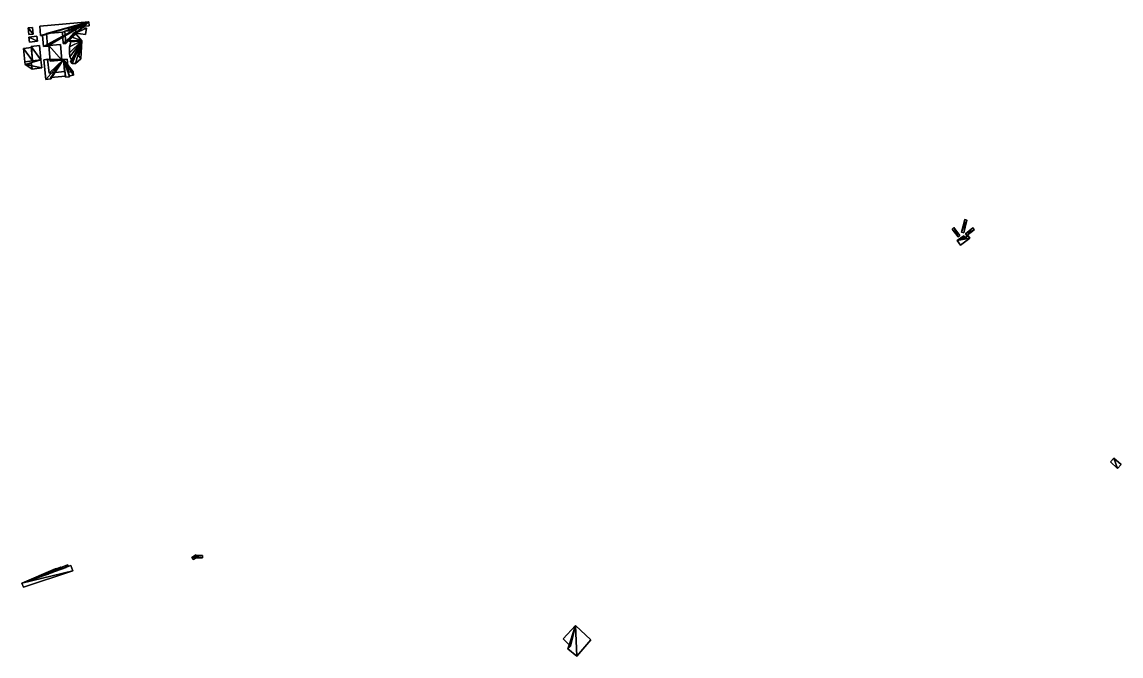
# Model space of a CAD drawing. Header units: metres. Extents: x -3947 to 4280, y -3529 to 2326.
# Drawn here: x 4 to 2487, y -3353 to -1922 of the extents above; entities that cross this region are included whole.
import ezdxf

# ---------------------------------------------------------------- set-up
doc = ezdxf.new("R2010")
doc.units = ezdxf.units.M

msp = doc.modelspace()

# ---------------------------------------------------------------- linework, layer by layer
at = {"layer": 'MUROS'}
for points in [[(17.9, -1934.6), (27.6, -1933.7), (27.6, -1933.7, 5), (17.9, -1934.6, 5)], [(19.2, -1949.7), (17.9, -1934.6), (17.9, -1934.6, 5), (19.2, -1949.7, 5)], [(27.6, -1933.7), (29, -1948.8), (29, -1948.8, 5), (27.6, -1933.7, 5)], [(44.4, -1930.9), (155.3, -1921.5), (155.3, -1921.5, 5), (44.4, -1930.9, 5)], [(46.2, -1952.3), (44.4, -1930.9), (44.4, -1930.9, 5), (46.2, -1952.3, 5)], [(156, -1930.4), (110.2, -1934.3), (110.2, -1934.3, 5), (156, -1930.4, 5)], [(110.2, -1934.3), (110.8, -1941.1), (110.8, -1941.1, 5), (110.2, -1934.3, 5)], [(124.7, -1946.5), (126.9, -1932.2), (126.9, -1932.2, 5), (124.7, -1946.5, 5)], [(126.9, -1932.2), (149.9, -1935.8), (149.9, -1935.8, 5), (126.9, -1932.2, 5)], [(149.9, -1935.8), (147.6, -1950.1), (147.6, -1950.1, 5), (149.9, -1935.8, 5)], [(155.3, -1921.5), (156, -1930.4), (156, -1930.4, 5), (155.3, -1921.5, 5)], [(29, -1948.8), (19.2, -1949.7), (19.2, -1949.7, 5), (29, -1948.8, 5)], [(19.5, -1955.8), (37.8, -1953.7), (37.8, -1953.7, 5), (19.5, -1955.8, 5)], [(20.8, -1966.7), (19.5, -1955.8), (19.5, -1955.8, 5), (20.8, -1966.7, 5)], [(37.8, -1953.7), (39.1, -1964.6), (39.1, -1964.6, 5), (37.8, -1953.7, 5)], [(50.5, -1952), (46.2, -1952.3), (46.2, -1952.3, 5), (50.5, -1952, 5)], [(52.6, -1977), (50.5, -1952), (50.5, -1952, 5), (52.6, -1977, 5)], [(95.2, -1944.4), (59.6, -1947.4), (59.6, -1947.4, 5), (95.2, -1944.4, 5)], [(59.6, -1947.4), (62, -1976.2), (62, -1976.2, 5), (59.6, -1947.4, 5)], [(97.4, -1970.4), (95.2, -1944.4), (95.2, -1944.4, 5), (97.4, -1970.4, 5)], [(110.8, -1941.1), (100.6, -1942), (100.6, -1942, 5), (110.8, -1941.1, 5)], [(100.6, -1942), (102.9, -1969.9), (102.9, -1969.9, 5), (100.6, -1942, 5)], [(113.8, -1954.5), (109, -1964), (109, -1964, 5), (113.8, -1954.5, 5)], [(122.3, -1944.7), (113.8, -1954.5), (113.8, -1954.5, 5), (122.3, -1944.7, 5)], [(139.1, -1964.2), (122.3, -1944.7), (122.3, -1944.7, 5), (139.1, -1964.2, 5)], [(147.6, -1950.1), (124.7, -1946.5), (124.7, -1946.5, 5), (147.6, -1950.1, 5)], [(7.3, -1981), (25.3, -1979.3), (25.3, -1979.3, 5), (7.3, -1981, 5)], [(10.7, -2011.5), (7.3, -1981), (7.3, -1981, 5), (10.7, -2011.5, 5)], [(39.1, -1964.6), (20.8, -1966.7), (20.8, -1966.7, 5), (39.1, -1964.6, 5)], [(24.6, -1976.6), (43.4, -1974.7), (43.4, -1974.7, 5), (24.6, -1976.6, 5)], [(28.1, -2009.4), (24.6, -1976.6), (24.6, -1976.6, 5), (28.1, -2009.4, 5)], [(25.3, -1979.3), (28.1, -2009.4), (28.1, -2009.4, 5), (25.3, -1979.3, 5)], [(43.4, -1974.7), (46.9, -2007), (46.9, -2007, 5), (43.4, -1974.7, 5)], [(62, -1976.2), (52.6, -1977), (52.6, -1977, 5), (62, -1976.2, 5)], [(64.6, -1974.6), (91.4, -1972.4), (91.4, -1972.4, 5), (64.6, -1974.6, 5)], [(67.4, -2010.2), (64.6, -1974.6), (64.6, -1974.6, 5), (67.4, -2010.2, 5)], [(91.4, -1972.4), (94.2, -2008), (94.2, -2008, 5), (91.4, -1972.4, 5)], [(102.9, -1969.9), (97.4, -1970.4), (97.4, -1970.4, 5), (102.9, -1969.9, 5)], [(109, -1964), (114.5, -1966), (114.5, -1966, 5), (109, -1964, 5)], [(111.3, -1977.3), (111, -1991.3), (111, -1991.3, 5), (111.3, -1977.3, 5)], [(114.5, -1966), (111.3, -1977.3), (111.3, -1977.3, 5), (114.5, -1966, 5)], [(129.3, -1987.1), (130.1, -1975.8), (130.1, -1975.8, 5), (129.3, -1987.1, 5)], [(130.1, -1975.8), (134.3, -1968), (134.3, -1968, 5), (130.1, -1975.8, 5)], [(134.3, -1968), (139.1, -1964.2), (139.1, -1964.2, 5), (134.3, -1968, 5)], [(10.7, -2011.5), (46.9, -2007), (46.9, -2007, 5), (10.7, -2011.5, 5)], [(28.1, -2009.4), (10.7, -2011.5), (10.7, -2011.5, 5), (28.1, -2009.4, 5)], [(46.9, -2007), (28.1, -2009.4), (28.1, -2009.4, 5), (46.9, -2007, 5)], [(46.9, -2007), (49.1, -2025.2), (49.1, -2025.2, 5), (46.9, -2007, 5)], [(53.5, -2006.7), (62, -2005.8), (62, -2005.8, 5), (53.5, -2006.7, 5)], [(58, -2051.2), (53.5, -2006.7), (53.5, -2006.7, 5), (58, -2051.2, 5)], [(62, -2005.8), (65.1, -2036.8), (65.1, -2036.8, 5), (62, -2005.8, 5)], [(94.2, -2008), (67.4, -2010.2), (67.4, -2010.2, 5), (94.2, -2008, 5)], [(97.6, -2006.3), (106.3, -2005.4), (106.3, -2005.4, 5), (97.6, -2006.3, 5)], [(100.3, -2033.3), (97.6, -2006.3), (97.6, -2006.3, 5), (100.3, -2033.3, 5)], [(106.3, -2005.4), (109.2, -2034.9), (109.2, -2034.9, 5), (106.3, -2005.4, 5)], [(111, -1991.3), (112.3, -2000.1), (112.3, -2000.1, 5), (111, -1991.3, 5)], [(112.3, -2000.1), (116.8, -2008.6), (116.8, -2008.6, 5), (112.3, -2000.1, 5)], [(116.8, -2008.6), (114, -2010.4), (114, -2010.4, 5), (116.8, -2008.6, 5)], [(114, -2010.4), (117.3, -2015.4), (117.3, -2015.4, 5), (114, -2010.4, 5)], [(124.8, -2015.1), (137.1, -2004.4), (137.1, -2004.4, 5), (124.8, -2015.1, 5)], [(132.6, -1997.9), (129.3, -1987.1), (129.3, -1987.1, 5), (132.6, -1997.9, 5)], [(137.1, -2004.4), (132.6, -1997.9), (132.6, -1997.9, 5), (137.1, -2004.4, 5)], [(11.4, -2017.1), (10.7, -2011.5), (10.7, -2011.5, 5), (11.4, -2017.1, 5)], [(25.6, -2015.3), (11.4, -2017.1), (11.4, -2017.1, 5), (25.6, -2015.3, 5)], [(27.1, -2028), (25.6, -2015.3), (25.6, -2015.3, 5), (27.1, -2028, 5)], [(49.1, -2025.2), (27.1, -2028), (27.1, -2028, 5), (49.1, -2025.2, 5)], [(65.1, -2036.8), (100.3, -2033.3), (100.3, -2033.3, 5), (65.1, -2036.8, 5)], [(109.2, -2034.9), (119.9, -2033.8), (119.9, -2033.8, 5), (109.2, -2034.9, 5)], [(117.3, -2015.4), (124.8, -2015.1), (124.8, -2015.1, 5), (117.3, -2015.4, 5)], [(119.9, -2033.8), (120.7, -2041.8), (120.7, -2041.8, 5), (119.9, -2033.8, 5)], [(69.4, -2050), (58, -2051.2), (58, -2051.2, 5), (69.4, -2050, 5)], [(102, -2043.7), (69, -2047), (69, -2047, 5), (102, -2043.7, 5)], [(69, -2047), (69.4, -2050), (69.4, -2050, 5), (69, -2047, 5)], [(102.1, -2045.9), (102, -2043.7), (102, -2043.7, 5), (102.1, -2045.9, 5)], [(111.3, -2045.1), (102.1, -2045.9), (102.1, -2045.9, 5), (111.3, -2045.1, 5)], [(120.7, -2041.8), (111.2, -2042.8), (111.2, -2042.8, 5), (120.7, -2041.8, 5)], [(111.2, -2042.8), (111.3, -2045.1), (111.3, -2045.1, 5), (111.2, -2042.8, 5)], [(2134.1, -2367.6), (2127.2, -2396.2), (2127.2, -2396.2, 5), (2134.1, -2367.6, 5)], [(2132.3, -2397.8), (2138.9, -2369.2), (2138.9, -2369.2, 5), (2132.3, -2397.8, 5)], [(2138.9, -2369.2), (2134.1, -2367.6), (2134.1, -2367.6, 5), (2138.9, -2369.2, 5)], [(2109.5, -2385.8), (2105.5, -2389.1), (2105.5, -2389.1, 5), (2109.5, -2385.8, 5)], [(2105.5, -2389.1), (2119.3, -2406.5), (2119.3, -2406.5, 5), (2105.5, -2389.1, 5)], [(2123.4, -2403.3), (2109.5, -2385.8), (2109.5, -2385.8, 5), (2123.4, -2403.3, 5)], [(2117.3, -2415), (2131.8, -2404.7), (2131.8, -2404.7, 5), (2117.3, -2415, 5)], [(2119.3, -2406.5), (2123.4, -2403.3), (2123.4, -2403.3, 5), (2119.3, -2406.5, 5)], [(2127.2, -2396.2), (2132.3, -2397.8), (2132.3, -2397.8, 5), (2127.2, -2396.2, 5)], [(2131.8, -2404.7), (2135.3, -2409.5), (2135.3, -2409.5, 5), (2131.8, -2404.7, 5)], [(2135.3, -2409.5), (2142.2, -2404.6), (2142.2, -2404.6, 5), (2135.3, -2409.5, 5)], [(2135.7, -2399.6), (2152.2, -2386.5), (2152.2, -2386.5, 5), (2135.7, -2399.6, 5)], [(2138.9, -2403.7), (2135.7, -2399.6), (2135.7, -2399.6, 5), (2138.9, -2403.7, 5)], [(2155.4, -2390.5), (2138.9, -2403.7), (2138.9, -2403.7, 5), (2155.4, -2390.5, 5)], [(2142.2, -2404.6), (2145.9, -2409.8), (2145.9, -2409.8, 5), (2142.2, -2404.6, 5)], [(2152.2, -2386.5), (2155.4, -2390.5), (2155.4, -2390.5, 5), (2152.2, -2386.5, 5)], [(2124.5, -2425.1), (2117.3, -2415), (2117.3, -2415, 5), (2124.5, -2425.1, 5)], [(2145.9, -2409.8), (2124.5, -2425.1), (2124.5, -2425.1, 5), (2145.9, -2409.8, 5)], [(2470.9, -2906.2), (2463.2, -2914.6), (2463.2, -2914.6, 4.5), (2470.9, -2906.2, 4.5)], [(2463.2, -2914.6), (2479.7, -2929.4), (2479.7, -2929.4, 4.5), (2463.2, -2914.6, 4.5)], [(2487.3, -2920.5), (2470.9, -2906.2), (2470.9, -2906.2, 4.5), (2487.3, -2920.5, 4.5)], [(2479.7, -2929.4), (2487.3, -2920.5), (2487.3, -2920.5, 4.5), (2479.7, -2929.4, 4.5)], [(388.1, -3130.5), (396.6, -3124.7), (396.6, -3124.7, 5), (388.1, -3130.5, 5)], [(396.6, -3124.7), (398.4, -3126.5), (398.4, -3126.5, 5), (396.6, -3124.7, 5)], [(398.4, -3126.5), (411.7, -3126.2), (411.7, -3126.2, 5), (398.4, -3126.5, 5)], [(411.7, -3126.2), (412.1, -3131.8), (412.1, -3131.8, 5), (411.7, -3126.2, 5)], [(91.3, -3152.8), (87.2, -3155.4), (87.2, -3155.4, 5), (91.3, -3152.8, 5)], [(93.3, -3155.7), (91.3, -3152.8), (91.3, -3152.8, 5), (93.3, -3155.7, 5)], [(103.8, -3153.2), (93.3, -3155.7), (93.3, -3155.7, 5), (103.8, -3153.2, 5)], [(107.7, -3147.4), (103.3, -3148.4), (103.3, -3148.4, 5), (107.7, -3147.4, 5)], [(103.3, -3148.4), (103.8, -3153.2), (103.8, -3153.2, 5), (103.3, -3148.4, 5)], [(107.9, -3150.8), (107.7, -3147.4), (107.7, -3147.4, 5), (107.9, -3150.8, 5)], [(114.6, -3148.8), (107.9, -3150.8), (107.9, -3150.8, 5), (114.6, -3148.8, 5)], [(118.8, -3160.9), (114.6, -3148.8), (114.6, -3148.8, 5), (118.8, -3160.9, 5)], [(391.6, -3135.3), (388.1, -3130.5), (388.1, -3130.5, 5), (391.6, -3135.3, 5)], [(398, -3131.7), (391.6, -3135.3), (391.6, -3135.3, 5), (398, -3131.7, 5)], [(412.1, -3131.8), (398, -3131.7), (398, -3131.7, 5), (412.1, -3131.8, 5)], [(63.4, -3168.2), (4, -3188.3), (4, -3188.3, 5), (63.4, -3168.2, 5)], [(7.8, -3197.7), (118.8, -3160.9), (118.8, -3160.9, 5), (7.8, -3197.7, 5)], [(71, -3162.6), (63.4, -3168.2), (63.4, -3168.2, 5), (71, -3162.6, 5)], [(73.3, -3164.6), (71, -3162.6), (71, -3162.6, 5), (73.3, -3164.6, 5)], [(78.1, -3161.6), (73.3, -3164.6), (73.3, -3164.6, 5), (78.1, -3161.6, 5)], [(78.7, -3156.6), (78.1, -3161.6), (78.1, -3161.6, 5), (78.7, -3156.6, 5)], [(83.1, -3155.8), (78.7, -3156.6), (78.7, -3156.6, 5), (83.1, -3155.8, 5)], [(83.3, -3159.6), (83.1, -3155.8), (83.1, -3155.8, 5), (83.3, -3159.6, 5)], [(89.4, -3157.5), (83.3, -3159.6), (83.3, -3159.6, 5), (89.4, -3157.5, 5)], [(87.2, -3155.4), (89.4, -3157.5), (89.4, -3157.5, 5), (87.2, -3155.4, 5)], [(4, -3188.3), (7.8, -3197.7), (7.8, -3197.7, 5), (4, -3188.3, 5)], [(1226.5, -3314.2), (1254.9, -3283.9), (1254.9, -3283.9, 8), (1226.5, -3314.2, 8)], [(1254.9, -3283.9), (1289.5, -3316.7), (1289.5, -3316.7, 8), (1254.9, -3283.9, 8)], [(1243.7, -3330.9), (1226.5, -3314.2), (1226.5, -3314.2, 8), (1243.7, -3330.9, 8)], [(1289.5, -3316.7), (1257.5, -3353.1), (1257.5, -3353.1, 8), (1289.5, -3316.7, 8)], [(1237.5, -3337.1), (1243.7, -3330.9), (1243.7, -3330.9, 8), (1237.5, -3337.1, 8)], [(1257.5, -3353.1), (1237.5, -3337.1), (1237.5, -3337.1, 8), (1257.5, -3353.1, 8)]]:
    msp.add_3dface(points, dxfattribs=at)
at = {"layer": 'TECHOS'}
for points in [[(17.9, -1934.6, 5), (27.6, -1933.7, 5), (29, -1948.8, 5)], [(17.9, -1934.6, 5), (29, -1948.8, 5), (19.2, -1949.7, 5)], [(155.3, -1921.5, 5), (46.2, -1952.3, 5), (44.4, -1930.9, 5)], [(155.3, -1921.5, 5), (50.5, -1952, 5), (46.2, -1952.3, 5)], [(155.3, -1921.5, 5), (52.6, -1977, 5), (50.5, -1952, 5)], [(155.3, -1921.5, 5), (62, -1976.2, 5), (52.6, -1977, 5)], [(155.3, -1921.5, 5), (95.2, -1944.4, 5), (59.6, -1947.4, 5)], [(155.3, -1921.5, 5), (59.6, -1947.4, 5), (62, -1976.2, 5)], [(155.3, -1921.5, 5), (97.4, -1970.4, 5), (95.2, -1944.4, 5)], [(155.3, -1921.5, 5), (102.9, -1969.9, 5), (97.4, -1970.4, 5)], [(155.3, -1921.5, 5), (110.8, -1941.1, 5), (100.6, -1942, 5)], [(155.3, -1921.5, 5), (100.6, -1942, 5), (102.9, -1969.9, 5)], [(155.3, -1921.5, 5), (156, -1930.4, 5), (110.2, -1934.3, 5)], [(155.3, -1921.5, 5), (110.2, -1934.3, 5), (110.8, -1941.1, 5)], [(149.9, -1935.8, 5), (124.7, -1946.5, 5), (126.9, -1932.2, 5)], [(149.9, -1935.8, 5), (147.6, -1950.1, 5), (124.7, -1946.5, 5)], [(19.5, -1955.8, 5), (37.8, -1953.7, 5), (39.1, -1964.6, 5)], [(19.5, -1955.8, 5), (39.1, -1964.6, 5), (20.8, -1966.7, 5)], [(139.1, -1964.2, 5), (113.8, -1954.5, 5), (109, -1964, 5)], [(139.1, -1964.2, 5), (122.3, -1944.7, 5), (113.8, -1954.5, 5)], [(7.3, -1981, 5), (25.3, -1979.3, 5), (28.1, -2009.4, 5)], [(7.3, -1981, 5), (28.1, -2009.4, 5), (10.7, -2011.5, 5)], [(24.6, -1976.6, 5), (43.4, -1974.7, 5), (46.9, -2007, 5)], [(24.6, -1976.6, 5), (46.9, -2007, 5), (28.1, -2009.4, 5)], [(64.6, -1974.6, 5), (91.4, -1972.4, 5), (94.2, -2008, 5)], [(64.6, -1974.6, 5), (94.2, -2008, 5), (67.4, -2010.2, 5)], [(139.1, -1964.2, 5), (109, -1964, 5), (114.5, -1966, 5)], [(139.1, -1964.2, 5), (111.3, -1977.3, 5), (111, -1991.3, 5)], [(139.1, -1964.2, 5), (111, -1991.3, 5), (112.3, -2000.1, 5)], [(139.1, -1964.2, 5), (114.5, -1966, 5), (111.3, -1977.3, 5)], [(139.1, -1964.2, 5), (112.3, -2000.1, 5), (116.8, -2008.6, 5)], [(139.1, -1964.2, 5), (116.8, -2008.6, 5), (114, -2010.4, 5)], [(139.1, -1964.2, 5), (114, -2010.4, 5), (117.3, -2015.4, 5)], [(139.1, -1964.2, 5), (117.3, -2015.4, 5), (124.8, -2015.1, 5)], [(139.1, -1964.2, 5), (124.8, -2015.1, 5), (137.1, -2004.4, 5)], [(139.1, -1964.2, 5), (132.6, -1997.9, 5), (129.3, -1987.1, 5)], [(139.1, -1964.2, 5), (129.3, -1987.1, 5), (130.1, -1975.8, 5)], [(139.1, -1964.2, 5), (130.1, -1975.8, 5), (134.3, -1968, 5)], [(139.1, -1964.2, 5), (137.1, -2004.4, 5), (132.6, -1997.9, 5)], [(11.4, -2017.1, 5), (10.7, -2011.5, 5), (46.9, -2007, 5)], [(11.4, -2017.1, 5), (46.9, -2007, 5), (49.1, -2025.2, 5)], [(97.6, -2006.3, 5), (53.5, -2006.7, 5), (62, -2005.8, 5)], [(97.6, -2006.3, 5), (58, -2051.2, 5), (53.5, -2006.7, 5)], [(97.6, -2006.3, 5), (69.4, -2050, 5), (58, -2051.2, 5)], [(97.6, -2006.3, 5), (62, -2005.8, 5), (65.1, -2036.8, 5)], [(97.6, -2006.3, 5), (65.1, -2036.8, 5), (100.3, -2033.3, 5)], [(97.6, -2006.3, 5), (102, -2043.7, 5), (69, -2047, 5)], [(97.6, -2006.3, 5), (69, -2047, 5), (69.4, -2050, 5)], [(97.6, -2006.3, 5), (106.3, -2005.4, 5), (109.2, -2034.9, 5)], [(97.6, -2006.3, 5), (109.2, -2034.9, 5), (119.9, -2033.8, 5)], [(97.6, -2006.3, 5), (119.9, -2033.8, 5), (120.7, -2041.8, 5)], [(97.6, -2006.3, 5), (120.7, -2041.8, 5), (111.2, -2042.8, 5)], [(97.6, -2006.3, 5), (111.2, -2042.8, 5), (111.3, -2045.1, 5)], [(97.6, -2006.3, 5), (111.3, -2045.1, 5), (102.1, -2045.9, 5)], [(97.6, -2006.3, 5), (102.1, -2045.9, 5), (102, -2043.7, 5)], [(11.4, -2017.1, 5), (27.1, -2028, 5), (25.6, -2015.3, 5)], [(11.4, -2017.1, 5), (49.1, -2025.2, 5), (27.1, -2028, 5)], [(2127.2, -2396.2, 5), (2138.9, -2369.2, 5), (2134.1, -2367.6, 5)], [(2127.2, -2396.2, 5), (2132.3, -2397.8, 5), (2138.9, -2369.2, 5)], [(2109.5, -2385.8, 5), (2105.5, -2389.1, 5), (2119.3, -2406.5, 5)], [(2109.5, -2385.8, 5), (2119.3, -2406.5, 5), (2123.4, -2403.3, 5)], [(2117.3, -2415, 5), (2135.3, -2409.5, 5), (2142.2, -2404.6, 5)], [(2117.3, -2415, 5), (2142.2, -2404.6, 5), (2145.9, -2409.8, 5)], [(2117.3, -2415, 5), (2131.8, -2404.7, 5), (2135.3, -2409.5, 5)], [(2135.7, -2399.6, 5), (2152.2, -2386.5, 5), (2155.4, -2390.5, 5)], [(2135.7, -2399.6, 5), (2155.4, -2390.5, 5), (2138.9, -2403.7, 5)], [(2117.3, -2415, 5), (2145.9, -2409.8, 5), (2124.5, -2425.1, 5)], [(2470.9, -2906.2, 4.5), (2463.2, -2914.6, 4.5), (2479.7, -2929.4, 4.5)], [(2470.9, -2906.2, 4.5), (2479.7, -2929.4, 4.5), (2487.3, -2920.5, 4.5)], [(388.1, -3130.5, 5), (396.6, -3124.7, 5), (398.4, -3126.5, 5)], [(388.1, -3130.5, 5), (398.4, -3126.5, 5), (411.7, -3126.2, 5)], [(388.1, -3130.5, 5), (411.7, -3126.2, 5), (412.1, -3131.8, 5)], [(4, -3188.3, 5), (107.9, -3150.8, 5), (107.7, -3147.4, 5)], [(4, -3188.3, 5), (107.7, -3147.4, 5), (103.3, -3148.4, 5)], [(4, -3188.3, 5), (103.3, -3148.4, 5), (103.8, -3153.2, 5)], [(4, -3188.3, 5), (118.8, -3160.9, 5), (114.6, -3148.8, 5)], [(4, -3188.3, 5), (114.6, -3148.8, 5), (107.9, -3150.8, 5)], [(4, -3188.3, 5), (93.3, -3155.7, 5), (91.3, -3152.8, 5)], [(4, -3188.3, 5), (91.3, -3152.8, 5), (87.2, -3155.4, 5)], [(4, -3188.3, 5), (103.8, -3153.2, 5), (93.3, -3155.7, 5)], [(388.1, -3130.5, 5), (412.1, -3131.8, 5), (398, -3131.7, 5)], [(388.1, -3130.5, 5), (398, -3131.7, 5), (391.6, -3135.3, 5)], [(4, -3188.3, 5), (87.2, -3155.4, 5), (89.4, -3157.5, 5)], [(4, -3188.3, 5), (83.3, -3159.6, 5), (83.1, -3155.8, 5)], [(4, -3188.3, 5), (83.1, -3155.8, 5), (78.7, -3156.6, 5)], [(4, -3188.3, 5), (78.7, -3156.6, 5), (78.1, -3161.6, 5)], [(4, -3188.3, 5), (89.4, -3157.5, 5), (83.3, -3159.6, 5)], [(4, -3188.3, 5), (7.8, -3197.7, 5), (118.8, -3160.9, 5)], [(4, -3188.3, 5), (78.1, -3161.6, 5), (73.3, -3164.6, 5)], [(4, -3188.3, 5), (73.3, -3164.6, 5), (71, -3162.6, 5)], [(4, -3188.3, 5), (71, -3162.6, 5), (63.4, -3168.2, 5)], [(1254.9, -3283.9, 8), (1243.7, -3330.9, 8), (1226.5, -3314.2, 8)], [(1254.9, -3283.9, 8), (1257.5, -3353.1, 8), (1237.5, -3337.1, 8)], [(1254.9, -3283.9, 8), (1237.5, -3337.1, 8), (1243.7, -3330.9, 8)], [(1254.9, -3283.9, 8), (1289.5, -3316.7, 8), (1257.5, -3353.1, 8)]]:
    msp.add_3dface(points, dxfattribs=at)

doc.saveas('drawing.dxf')
